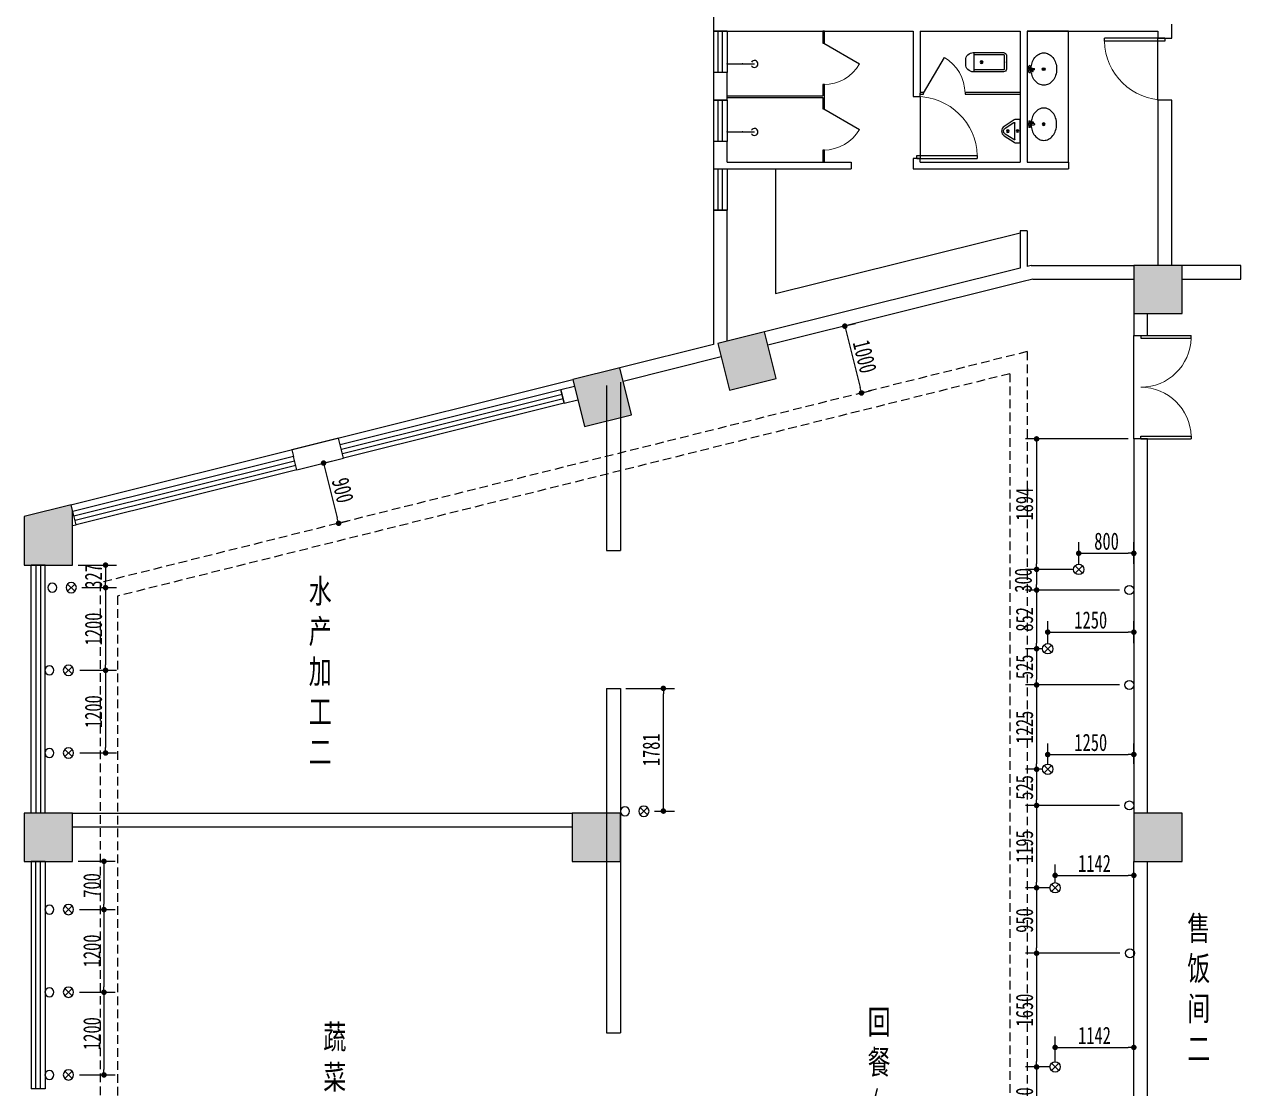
# Model space of a CAD drawing. Header units: inches. Extents: x -584 to 1446124, y -108140 to 99637.
# Drawn here: x 1323134 to 1340784, y -79326 to -63876 of the extents above; entities that cross this region are included whole.
import ezdxf

# ---------------------------------------------------------------- set-up
doc = ezdxf.new("R2010")
doc.units = ezdxf.units.IN
doc.header["$MEASUREMENT"] = 0
doc.linetypes.add('HIDDEN', pattern=[0.375, 0.25, -0.125])
for name, color, linetype in [('COLUMN', 6, 'Continuous'), ('LATRINE', 6, 'Continuous'), ('LVTRY', 6, 'Continuous'), ('PUB_HATCH', 8, 'Continuous'), ('WALL', 7, 'Continuous'), ('WINDOW', 3, 'Continuous'), ('供排水', 4, 'Continuous'), ('电位', 1, 'Continuous')]:
    doc.layers.add(name, color=color, linetype=linetype)
doc.styles.get("Standard").update_dxf_attribs({"font": '', "width": 0.7, "height": 250})
doc.styles.get('Standard').set_extended_font_data('NSimSun')
doc.dimstyles.new('电路', dxfattribs={"dimscale": 80, "dimtxt": 2.5, "dimasz": 1, "dimexe": 2, "dimexo": 1, "dimtad": 1, "dimdec": 0, "dimtxsty": 'Standard', "dimblk": 'DOT', "dimcen": 1, "dimclrd": 6, "dimclre": 6, "dimclrt": 6, "dimadec": 0, "dimazin": 0, "dimtfac": 1, "dimtdec": 0, "dimtmove": 0, "dimatfit": 3, "dimfxl": 0, "dimarcsym": 0})

# ---------------------------------------------------------------- blocks, each defined once
blk = doc.blocks.new('_FZH')
at = {"layer": 'WALL'}
blk.add_lwpolyline([(-0.5, -0.5), (0.5, -0.5), (0.5, 0.5), (-0.5, 0.5)], close=True, dxfattribs=at)
blk.add_solid([(-0.5, -0.5), (0.5, -0.5), (-0.5, 0.5), (0.5, 0.5)], dxfattribs=at)
blk = doc.blocks.new('$DorLib2D$00000002')
for p, q in [((-0.5, 0), (-0.5, 0.4875)), ((-0.475, 0.4875), (-0.5, 0.4875)), ((-0.475, 0), (-0.475, 0.4875)), ((0.475, 0), (0.475, 0.4875)), ((0.475, 0.4875), (0.5, 0.4875)), ((0.5, 0), (0.5, 0.4875)), ((-0.5, 0), (-0.475, 0)), ((0.5, 0), (0.475, 0))]:
    blk.add_line(p, q)
at = {"lineweight": 13}
for centre, start, end in [((-0.4875, 0), 0, 88.53072), ((0.4875, 0), 91.46928, 180)]:
    blk.add_arc(centre, 0.4875, start, end, dxfattribs=at)
blk = doc.blocks.new('$lvtry$00000221')
at = {"color": 0}
for p, q in [((-124, -91, 0), (-43, -216, 0)), ((-116, -76, 0), (116, -76, 0)), ((43, -216, 0), (124, -91, 0))]:
    blk.add_line(p, q, dxfattribs=at)
at = {"color": 0, "elevation": 0}
blk.add_lwpolyline([(69, -231, -0.57735), (-69, -231), (-162, -88, -0.145378), (-170, -61), (-170, 0), (170, 0), (170, -61, -0.145378), (162, -88)], format="xyb", close=True, dxfattribs=at)
at = {"color": 0}
for centre, radius in [((0, -177, 0), 20), ((0, -38, 0), 17.7)]:
    blk.add_circle(centre, radius, dxfattribs=at)
for centre, radius, start, end in [((-116, -86, 0), 10, 90, 213.0863), ((116, -86, 0), 10, 326.9137, 90), ((0, -191, 0), 50, 210, 330)]:
    blk.add_arc(centre, radius, start, end, dxfattribs=at)
for p in [(0, -38, 0), (0, -177, 0)]:
    blk.add_point(p, dxfattribs=at)
blk = doc.blocks.new('$DorLib2D$00000001')
for p, q in [((0.45, 0.975), (0.5, 0.975)), ((0.45, 0), (0.45, 0.975)), ((0.5, 0), (0.5, 0.975)), ((0.5, 0), (0.45, 0))]:
    blk.add_line(p, q)
at = {"lineweight": 13}
blk.add_arc((0.475, 0), 0.975, 91.4693, 180, dxfattribs=at)
blk = doc.blocks.new('$lvtry$00000168')
at = {"color": 0}
blk.add_line((0, 0), (0, -395), dxfattribs=at)
blk.add_arc((0, -395), 50, 121.0332, 58.9668, dxfattribs=at)
for p in [(0, 0), (0, -223)]:
    blk.add_point(p, dxfattribs=at)
blk = doc.blocks.new('$lvtry$00000200')
at = {"color": 0}
for p, q in [((-110, -40, 0), (-110, -470, 0)), ((100, -30, 0), (-100, -30, 0)), ((110, -470, 0), (110, -40, 0))]:
    blk.add_line(p, q, dxfattribs=at)
at = {"color": 0, "elevation": 0}
blk.add_lwpolyline([(100, 0), (-100, 0, 0.414214), (-140, -40), (-140, -480, 0.414214), (-30, -590), (30, -590, 0.414214), (140, -480), (140, -40, 0.414214)], format="xyb", close=True, dxfattribs=at)
blk.add_lwpolyline([(140, -470), (-140, -470)], dxfattribs=at)
at = {"color": 0}
blk.add_circle((0, -359, 0), 20, dxfattribs=at)
for centre, start, end in [((-100, -40, 0), 90, 180), ((100, -40, 0), 0, 90)]:
    blk.add_arc(centre, 10, start, end, dxfattribs=at)
for p in [(0, 0), (0, -359, 0)]:
    blk.add_point(p, dxfattribs=at)
blk = doc.blocks.new('$TCHSYS$APDOOR2D')
blk.add_line((0.5, 0), (0, 0.866))
at = {"lineweight": 13}
blk.add_arc((0.5, 0), 1, 120, 180, dxfattribs=at)
blk = doc.blocks.new('$lvtry$00000194')
at = {"color": 0}
for p, q in [((-17, -27), (-17, -17)), ((17, -27), (17, -17))]:
    blk.add_line(p, q, dxfattribs=at)
blk.add_lwpolyline([(14, -39, -0.067374), (92, -53, -0.088152), (166, -93, -0.105269), (218, -155, -0.121685), (235, -224, -0.121685), (218, -292, -0.105269), (166, -355, -0.088152), (92, -394, -0.078966), (0, -409, -0.078966), (-92, -394, -0.088152), (-166, -355, -0.105269), (-218, -292, -0.121685), (-235, -224, -0.121685), (-218, -155, -0.105269), (-166, -93, -0.088152), (-92, -53, -0.059935), (-23, -40, -0.059935)], format="xyb", dxfattribs=at)
for centre, radius in [((0, -27), 16.7), ((0, -221), 20), ((0, -221), 15)]:
    blk.add_circle(centre, radius, dxfattribs=at)
for centre, radius, start, end in [((0, -17), 16.7, 0, 180), ((-40, -17), 10.1, 106.6096, 258.1648), ((-64, 250), 259, 274.7069, 282.3732), ((-75, -197), 173, 71.36, 79.1873), ((-29, -63), 6.77, 155.344, 308.3224), ((-171, 35), 166, 324.8411, 338.1337), ((-171, 35), 170, 324.8411, 331.3523), ((-29, -63), 3.37, 155.344, 308.3224), ((100, -178), 170, 132.3141, 138.8253), ((100, -178), 166, 125.5327, 138.8253), ((-12, -42), 10.6, 201.8924, 261.774), ((-381, -99), 372, 2.3982, 6.7627), ((0, -80), 9.9, 201.7837, 338.2163), ((64, 250), 259, 257.6268, 265.2931), ((381, -99), 372, 170.1008, 177.6018), ((75, -197), 173, 100.8127, 110.4191), ((40, -17), 10.1, 281.8352, 73.3904)]:
    blk.add_arc(centre, radius, start, end, dxfattribs=at)
for p in [(0, -27), (0, -221)]:
    blk.add_point(p, dxfattribs=at)
blk = doc.blocks.new('$TCHSYS$WIN2D')
for p, q in [((-0.5, 0.5), (0.5, 0.5)), ((-0.5, 0.5), (-0.5, -0.5)), ((0.5, 0.5), (0.5, -0.5)), ((0.5, 0.1667), (-0.5, 0.1667)), ((0.5, -0.1667), (-0.5, -0.1667)), ((-0.5, -0.5), (0.5, -0.5))]:
    blk.add_line(p, q)
blk = doc.blocks.new('A$C4B041D0B')
at = {"layer": '供排水', "color": 14}
for p, q in [((393, 128), (287, 22)), ((287, 128), (393, 22))]:
    blk.add_line(p, q, dxfattribs=at)
at = {"layer": '供排水'}
for centre, radius in [((65, 75), 65.2), ((340, 75), 75)]:
    blk.add_circle(centre, radius, dxfattribs=at)
blk = doc.blocks.new('A$C561D5FAB')
at = {"layer": '供排水', "color": 14}
for p, q in [((128, 22), (22, 128)), ((128, 128), (22, 22))]:
    blk.add_line(p, q, dxfattribs=at)
at = {"layer": '供排水'}
blk.add_circle((75, 75), 75, dxfattribs=at)
blk = doc.blocks.new('_DOT')
at = {"color": 0, "linetype": 'ByBlock'}
blk.add_line((-0.5, 0), (-1, 0), dxfattribs=at)
at = {"color": 0, "linetype": 'ByBlock', "const_width": 0.5}
blk.add_lwpolyline([(-0.25, 0, 1), (0.25, 0, 1)], format="xyb", close=True, dxfattribs=at)
blk = doc.blocks.new('*D645')
at = {"layer": 'Defpoints', "color": 0, "transparency": 16777216}
for p in [(1339234, -69894), (1337823, -71788), (1338434, -71788)]:
    blk.add_point(p, dxfattribs=at)
at = {"layer": '电位', "color": 6, "lineweight": -2, "transparency": 16777216}
for p, q in [((1339154, -69894), (1337663, -69894)), ((1337823, -69974), (1337823, -71708)), ((1338354, -71788), (1337663, -71788))]:
    blk.add_line(p, q, dxfattribs=at)
at = {"layer": '电位', "color": 6, "lineweight": -2, "transparency": 16777216, "xscale": 80, "yscale": 80, "zscale": 80}
for p, rotation in [((1337823, -69894), 90), ((1337823, -71788), 270)]:
    blk.add_blockref('_DOT', p, dxfattribs=dict(at, rotation=rotation))
at = {"layer": '电位', "color": 6, "transparency": 16777216, "insert": (1337648, -70841), "char_height": 250, "attachment_point": 5, "rotation": 90}
blk.add_mtext('1894', dxfattribs=at)
blk = doc.blocks.new('*D646')
at = {"layer": 'Defpoints', "color": 0, "transparency": 16777216}
for p in [(1338434, -71788), (1337823, -72088), (1339104, -72088)]:
    blk.add_point(p, dxfattribs=at)
at = {"layer": '电位', "color": 6, "lineweight": -2, "transparency": 16777216}
for p, q in [((1338354, -71788), (1337663, -71788)), ((1337823, -71868), (1337823, -72008)), ((1339024, -72088), (1337663, -72088))]:
    blk.add_line(p, q, dxfattribs=at)
at = {"layer": '电位', "color": 6, "lineweight": -2, "transparency": 16777216, "xscale": 80, "yscale": 80, "zscale": 80}
for p, rotation in [((1337823, -71788), 90), ((1337823, -72088), 270)]:
    blk.add_blockref('_DOT', p, dxfattribs=dict(at, rotation=rotation))
at = {"layer": '电位', "color": 6, "transparency": 16777216, "insert": (1337630, -71948), "char_height": 250, "attachment_point": 5, "rotation": 90}
blk.add_mtext('300', dxfattribs=at)
blk = doc.blocks.new('*D647')
at = {"layer": 'Defpoints', "color": 0, "transparency": 16777216}
for p in [(1339104, -72088), (1337823, -72940), (1337984, -72940)]:
    blk.add_point(p, dxfattribs=at)
at = {"layer": '电位', "color": 6, "lineweight": -2, "transparency": 16777216}
for p, q in [((1339024, -72088), (1337663, -72088)), ((1337823, -72168), (1337823, -72860)), ((1337904, -72940), (1337663, -72940))]:
    blk.add_line(p, q, dxfattribs=at)
at = {"layer": '电位', "color": 6, "lineweight": -2, "transparency": 16777216, "xscale": 80, "yscale": 80, "zscale": 80}
for p, rotation in [((1337823, -72088), 90), ((1337823, -72940), 270)]:
    blk.add_blockref('_DOT', p, dxfattribs=dict(at, rotation=rotation))
at = {"layer": '电位', "color": 6, "transparency": 16777216, "insert": (1337648, -72514), "char_height": 250, "attachment_point": 5, "rotation": 90}
blk.add_mtext('852', dxfattribs=at)
blk = doc.blocks.new('*D648')
at = {"layer": 'Defpoints', "color": 0, "transparency": 16777216}
for p in [(1337984, -72940), (1337823, -73465), (1339104, -73465)]:
    blk.add_point(p, dxfattribs=at)
at = {"layer": '电位', "color": 6, "lineweight": -2, "transparency": 16777216}
for p, q in [((1337904, -72940), (1337663, -72940)), ((1337823, -73020), (1337823, -73385)), ((1339024, -73465), (1337663, -73465))]:
    blk.add_line(p, q, dxfattribs=at)
at = {"layer": '电位', "color": 6, "lineweight": -2, "transparency": 16777216, "xscale": 80, "yscale": 80, "zscale": 80}
for p, rotation in [((1337823, -72940), 90), ((1337823, -73465), 270)]:
    blk.add_blockref('_DOT', p, dxfattribs=dict(at, rotation=rotation))
at = {"layer": '电位', "color": 6, "transparency": 16777216, "insert": (1337648, -73203), "char_height": 250, "attachment_point": 5, "rotation": 90}
blk.add_mtext('525', dxfattribs=at)
blk = doc.blocks.new('*D649')
at = {"layer": 'Defpoints', "color": 0, "transparency": 16777216}
for p in [(1339104, -73465), (1337823, -74690), (1337984, -74690)]:
    blk.add_point(p, dxfattribs=at)
at = {"layer": '电位', "color": 6, "lineweight": -2, "transparency": 16777216}
for p, q in [((1339024, -73465), (1337663, -73465)), ((1337823, -73545), (1337823, -74610)), ((1337904, -74690), (1337663, -74690))]:
    blk.add_line(p, q, dxfattribs=at)
at = {"layer": '电位', "color": 6, "lineweight": -2, "transparency": 16777216, "xscale": 80, "yscale": 80, "zscale": 80}
for p, rotation in [((1337823, -73465), 90), ((1337823, -74690), 270)]:
    blk.add_blockref('_DOT', p, dxfattribs=dict(at, rotation=rotation))
at = {"layer": '电位', "color": 6, "transparency": 16777216, "insert": (1337648, -74078), "char_height": 250, "attachment_point": 5, "rotation": 90}
blk.add_mtext('1225', dxfattribs=at)
blk = doc.blocks.new('*D650')
at = {"layer": 'Defpoints', "color": 0, "transparency": 16777216}
for p in [(1337984, -74690), (1337823, -75215), (1339104, -75215)]:
    blk.add_point(p, dxfattribs=at)
at = {"layer": '电位', "color": 6, "lineweight": -2, "transparency": 16777216}
for p, q in [((1337904, -74690), (1337663, -74690)), ((1337823, -74770), (1337823, -75135)), ((1339024, -75215), (1337663, -75215))]:
    blk.add_line(p, q, dxfattribs=at)
at = {"layer": '电位', "color": 6, "lineweight": -2, "transparency": 16777216, "xscale": 80, "yscale": 80, "zscale": 80}
for p, rotation in [((1337823, -74690), 90), ((1337823, -75215), 270)]:
    blk.add_blockref('_DOT', p, dxfattribs=dict(at, rotation=rotation))
at = {"layer": '电位', "color": 6, "transparency": 16777216, "insert": (1337648, -74953), "char_height": 250, "attachment_point": 5, "rotation": 90}
blk.add_mtext('525', dxfattribs=at)
blk = doc.blocks.new('*D651')
at = {"layer": 'Defpoints', "color": 0, "transparency": 16777216}
for p in [(1339104, -75215), (1337823, -76410), (1338092, -76410)]:
    blk.add_point(p, dxfattribs=at)
at = {"layer": '电位', "color": 6, "lineweight": -2, "transparency": 16777216}
for p, q in [((1339024, -75215), (1337663, -75215)), ((1337823, -75295), (1337823, -76330)), ((1338012, -76410), (1337663, -76410))]:
    blk.add_line(p, q, dxfattribs=at)
at = {"layer": '电位', "color": 6, "lineweight": -2, "transparency": 16777216, "xscale": 80, "yscale": 80, "zscale": 80}
for p, rotation in [((1337823, -75215), 90), ((1337823, -76410), 270)]:
    blk.add_blockref('_DOT', p, dxfattribs=dict(at, rotation=rotation))
at = {"layer": '电位', "color": 6, "transparency": 16777216, "insert": (1337648, -75813), "char_height": 250, "attachment_point": 5, "rotation": 90}
blk.add_mtext('1195', dxfattribs=at)
blk = doc.blocks.new('*D652')
at = {"layer": 'Defpoints', "color": 0, "transparency": 16777216}
for p in [(1338092, -76410), (1337823, -77360), (1339112, -77360)]:
    blk.add_point(p, dxfattribs=at)
at = {"layer": '电位', "color": 6, "lineweight": -2, "transparency": 16777216}
for p, q in [((1338012, -76410), (1337663, -76410)), ((1337823, -76490), (1337823, -77280)), ((1339032, -77360), (1337663, -77360))]:
    blk.add_line(p, q, dxfattribs=at)
at = {"layer": '电位', "color": 6, "lineweight": -2, "transparency": 16777216, "xscale": 80, "yscale": 80, "zscale": 80}
for p, rotation in [((1337823, -76410), 90), ((1337823, -77360), 270)]:
    blk.add_blockref('_DOT', p, dxfattribs=dict(at, rotation=rotation))
at = {"layer": '电位', "color": 6, "transparency": 16777216, "insert": (1337648, -76885), "char_height": 250, "attachment_point": 5, "rotation": 90}
blk.add_mtext('950', dxfattribs=at)
blk = doc.blocks.new('*D653')
at = {"layer": 'Defpoints', "color": 0, "transparency": 16777216}
for p in [(1339112, -77360), (1337823, -79010), (1338092, -79010)]:
    blk.add_point(p, dxfattribs=at)
at = {"layer": '电位', "color": 6, "lineweight": -2, "transparency": 16777216}
for p, q in [((1339032, -77360), (1337663, -77360)), ((1337823, -77440), (1337823, -78930)), ((1338012, -79010), (1337663, -79010))]:
    blk.add_line(p, q, dxfattribs=at)
at = {"layer": '电位', "color": 6, "lineweight": -2, "transparency": 16777216, "xscale": 80, "yscale": 80, "zscale": 80}
for p, rotation in [((1337823, -77360), 90), ((1337823, -79010), 270)]:
    blk.add_blockref('_DOT', p, dxfattribs=dict(at, rotation=rotation))
at = {"layer": '电位', "color": 6, "transparency": 16777216, "insert": (1337648, -78185), "char_height": 250, "attachment_point": 5, "rotation": 90}
blk.add_mtext('1650', dxfattribs=at)
blk = doc.blocks.new('*D654')
at = {"layer": 'Defpoints', "color": 0, "transparency": 16777216}
for p in [(1338092, -79010), (1337823, -79960), (1339112, -79960)]:
    blk.add_point(p, dxfattribs=at)
at = {"layer": '电位', "color": 6, "lineweight": -2, "transparency": 16777216}
for p, q in [((1338012, -79010), (1337663, -79010)), ((1337823, -79090), (1337823, -79880)), ((1339032, -79960), (1337663, -79960))]:
    blk.add_line(p, q, dxfattribs=at)
at = {"layer": '电位', "color": 6, "lineweight": -2, "transparency": 16777216, "xscale": 80, "yscale": 80, "zscale": 80}
for p, rotation in [((1337823, -79010), 90), ((1337823, -79960), 270)]:
    blk.add_blockref('_DOT', p, dxfattribs=dict(at, rotation=rotation))
at = {"layer": '电位', "color": 6, "transparency": 16777216, "insert": (1337648, -79485), "char_height": 250, "attachment_point": 5, "rotation": 90}
blk.add_mtext('950', dxfattribs=at)
blk = doc.blocks.new('*D655')
at = {"layer": 'Defpoints', "color": 0, "transparency": 16777216}
for p in [(1339234, -78727), (1338092, -79010), (1339234, -79010)]:
    blk.add_point(p, dxfattribs=at)
at = {"layer": '电位', "color": 6, "lineweight": -2, "transparency": 16777216}
for p, q in [((1338092, -78930), (1338092, -78567)), ((1339234, -78930), (1339234, -78567)), ((1338172, -78727), (1339154, -78727))]:
    blk.add_line(p, q, dxfattribs=at)
at = {"layer": '电位', "color": 6, "lineweight": -2, "transparency": 16777216, "xscale": 80, "yscale": 80, "zscale": 80, "rotation": 180}
blk.add_blockref('_DOT', (1338092, -78727), dxfattribs=at)
at = {"layer": '电位', "color": 6, "lineweight": -2, "transparency": 16777216, "xscale": 80, "yscale": 80, "zscale": 80}
blk.add_blockref('_DOT', (1339234, -78727), dxfattribs=at)
at = {"layer": '电位', "color": 6, "transparency": 16777216, "insert": (1338663, -78552), "char_height": 250, "attachment_point": 5}
blk.add_mtext('1142', dxfattribs=at)
blk = doc.blocks.new('*D656')
at = {"layer": 'Defpoints', "color": 0, "transparency": 16777216}
for p in [(1339234, -76230), (1338092, -76410), (1339234, -76410)]:
    blk.add_point(p, dxfattribs=at)
at = {"layer": '电位', "color": 6, "lineweight": -2, "transparency": 16777216}
for p, q in [((1338092, -76330), (1338092, -76070)), ((1339234, -76330), (1339234, -76070)), ((1338172, -76230), (1339154, -76230))]:
    blk.add_line(p, q, dxfattribs=at)
at = {"layer": '电位', "color": 6, "lineweight": -2, "transparency": 16777216, "xscale": 80, "yscale": 80, "zscale": 80, "rotation": 180}
blk.add_blockref('_DOT', (1338092, -76230), dxfattribs=at)
at = {"layer": '电位', "color": 6, "lineweight": -2, "transparency": 16777216, "xscale": 80, "yscale": 80, "zscale": 80}
blk.add_blockref('_DOT', (1339234, -76230), dxfattribs=at)
at = {"layer": '电位', "color": 6, "transparency": 16777216, "insert": (1338663, -76055), "char_height": 250, "attachment_point": 5}
blk.add_mtext('1142', dxfattribs=at)
blk = doc.blocks.new('*D657')
at = {"layer": 'Defpoints', "color": 0, "transparency": 16777216}
for p in [(1339234, -74476), (1337984, -74690), (1339234, -74690)]:
    blk.add_point(p, dxfattribs=at)
at = {"layer": '电位', "color": 6, "lineweight": -2, "transparency": 16777216}
for p, q in [((1337984, -74610), (1337984, -74316)), ((1338064, -74476), (1339154, -74476)), ((1339234, -74610), (1339234, -74316))]:
    blk.add_line(p, q, dxfattribs=at)
at = {"layer": '电位', "color": 6, "lineweight": -2, "transparency": 16777216, "xscale": 80, "yscale": 80, "zscale": 80, "rotation": 180}
blk.add_blockref('_DOT', (1337984, -74476), dxfattribs=at)
at = {"layer": '电位', "color": 6, "lineweight": -2, "transparency": 16777216, "xscale": 80, "yscale": 80, "zscale": 80}
blk.add_blockref('_DOT', (1339234, -74476), dxfattribs=at)
at = {"layer": '电位', "color": 6, "transparency": 16777216, "insert": (1338609, -74301), "char_height": 250, "attachment_point": 5}
blk.add_mtext('1250', dxfattribs=at)
blk = doc.blocks.new('*D658')
at = {"layer": 'Defpoints', "color": 0, "transparency": 16777216}
for p in [(1339234, -72699), (1337984, -72940), (1339234, -72940)]:
    blk.add_point(p, dxfattribs=at)
at = {"layer": '电位', "color": 6, "lineweight": -2, "transparency": 16777216}
for p, q in [((1337984, -72860), (1337984, -72539)), ((1339234, -72860), (1339234, -72539)), ((1338064, -72699), (1339154, -72699))]:
    blk.add_line(p, q, dxfattribs=at)
at = {"layer": '电位', "color": 6, "lineweight": -2, "transparency": 16777216, "xscale": 80, "yscale": 80, "zscale": 80, "rotation": 180}
blk.add_blockref('_DOT', (1337984, -72699), dxfattribs=at)
at = {"layer": '电位', "color": 6, "lineweight": -2, "transparency": 16777216, "xscale": 80, "yscale": 80, "zscale": 80}
blk.add_blockref('_DOT', (1339234, -72699), dxfattribs=at)
at = {"layer": '电位', "color": 6, "transparency": 16777216, "insert": (1338609, -72524), "char_height": 250, "attachment_point": 5}
blk.add_mtext('1250', dxfattribs=at)
blk = doc.blocks.new('*D659')
at = {"layer": 'Defpoints', "color": 0, "transparency": 16777216}
for p in [(1339234, -71555), (1338434, -71788), (1339234, -71788)]:
    blk.add_point(p, dxfattribs=at)
at = {"layer": '电位', "color": 6, "lineweight": -2, "transparency": 16777216}
for p, q in [((1338434, -71708), (1338434, -71395)), ((1339234, -71708), (1339234, -71395)), ((1338514, -71555), (1339154, -71555))]:
    blk.add_line(p, q, dxfattribs=at)
at = {"layer": '电位', "color": 6, "lineweight": -2, "transparency": 16777216, "xscale": 80, "yscale": 80, "zscale": 80, "rotation": 180}
blk.add_blockref('_DOT', (1338434, -71555), dxfattribs=at)
at = {"layer": '电位', "color": 6, "lineweight": -2, "transparency": 16777216, "xscale": 80, "yscale": 80, "zscale": 80}
blk.add_blockref('_DOT', (1339234, -71555), dxfattribs=at)
at = {"layer": '电位', "color": 6, "transparency": 16777216, "insert": (1338838, -71380), "char_height": 250, "attachment_point": 5}
blk.add_mtext('800', dxfattribs=at)
blk = doc.blocks.new('*D661')
at = {"layer": 'Defpoints', "color": 0, "transparency": 16777216}
for p in [(1323834, -71726), (1323889, -72053), (1324313, -72053)]:
    blk.add_point(p, dxfattribs=at)
at = {"layer": '电位', "color": 6, "lineweight": -2, "transparency": 16777216}
for p, q in [((1323914, -71726), (1324473, -71726)), ((1324313, -71806), (1324313, -71973)), ((1323969, -72053), (1324473, -72053))]:
    blk.add_line(p, q, dxfattribs=at)
at = {"layer": '电位', "color": 6, "lineweight": -2, "transparency": 16777216, "xscale": 80, "yscale": 80, "zscale": 80}
for p, rotation in [((1324313, -71726), 90), ((1324313, -72053), 270)]:
    blk.add_blockref('_DOT', p, dxfattribs=dict(at, rotation=rotation))
at = {"layer": '电位', "color": 6, "transparency": 16777216, "insert": (1324138, -71890), "char_height": 250, "attachment_point": 5, "rotation": 90}
blk.add_mtext('327', dxfattribs=at)
blk = doc.blocks.new('*D662')
at = {"layer": 'Defpoints', "color": 0, "transparency": 16777216}
for p in [(1323889, -72053), (1323859, -73253), (1324313, -73253)]:
    blk.add_point(p, dxfattribs=at)
at = {"layer": '电位', "color": 6, "lineweight": -2, "transparency": 16777216}
for p, q in [((1323969, -72053), (1324473, -72053)), ((1324313, -72133), (1324313, -73173)), ((1323939, -73253), (1324473, -73253))]:
    blk.add_line(p, q, dxfattribs=at)
at = {"layer": '电位', "color": 6, "lineweight": -2, "transparency": 16777216, "xscale": 80, "yscale": 80, "zscale": 80}
for p, rotation in [((1324313, -72053), 90), ((1324313, -73253), 270)]:
    blk.add_blockref('_DOT', p, dxfattribs=dict(at, rotation=rotation))
at = {"layer": '电位', "color": 6, "transparency": 16777216, "insert": (1324138, -72653), "char_height": 250, "attachment_point": 5, "rotation": 90}
blk.add_mtext('1200', dxfattribs=at)
blk = doc.blocks.new('*D663')
at = {"layer": 'Defpoints', "color": 0, "transparency": 16777216}
for p in [(1323859, -73253), (1323859, -74453), (1324313, -74453)]:
    blk.add_point(p, dxfattribs=at)
at = {"layer": '电位', "color": 6, "lineweight": -2, "transparency": 16777216}
for p, q in [((1323939, -73253), (1324473, -73253)), ((1324313, -73333), (1324313, -74373)), ((1323939, -74453), (1324473, -74453))]:
    blk.add_line(p, q, dxfattribs=at)
at = {"layer": '电位', "color": 6, "lineweight": -2, "transparency": 16777216, "xscale": 80, "yscale": 80, "zscale": 80}
for p, rotation in [((1324313, -73253), 90), ((1324313, -74453), 270)]:
    blk.add_blockref('_DOT', p, dxfattribs=dict(at, rotation=rotation))
at = {"layer": '电位', "color": 6, "transparency": 16777216, "insert": (1324138, -73853), "char_height": 250, "attachment_point": 5, "rotation": 90}
blk.add_mtext('1200', dxfattribs=at)
blk = doc.blocks.new('*D664')
at = {"layer": 'Defpoints', "color": 0, "transparency": 16777216}
for p in [(1323834, -76026), (1323854, -76726), (1324290, -76726)]:
    blk.add_point(p, dxfattribs=at)
at = {"layer": '电位', "color": 6, "lineweight": -2, "transparency": 16777216}
for p, q in [((1323914, -76026), (1324450, -76026)), ((1324290, -76106), (1324290, -76646)), ((1323934, -76726), (1324450, -76726))]:
    blk.add_line(p, q, dxfattribs=at)
at = {"layer": '电位', "color": 6, "lineweight": -2, "transparency": 16777216, "xscale": 80, "yscale": 80, "zscale": 80}
for p, rotation in [((1324290, -76026), 90), ((1324290, -76726), 270)]:
    blk.add_blockref('_DOT', p, dxfattribs=dict(at, rotation=rotation))
at = {"layer": '电位', "color": 6, "transparency": 16777216, "insert": (1324115, -76376), "char_height": 250, "attachment_point": 5, "rotation": 90}
blk.add_mtext('700', dxfattribs=at)
blk = doc.blocks.new('*D665')
at = {"layer": 'Defpoints', "color": 0, "transparency": 16777216}
for p in [(1323854, -76726), (1323854, -77926), (1324290, -77926)]:
    blk.add_point(p, dxfattribs=at)
at = {"layer": '电位', "color": 6, "lineweight": -2, "transparency": 16777216}
for p, q in [((1323934, -76726), (1324450, -76726)), ((1324290, -76806), (1324290, -77846)), ((1323934, -77926), (1324450, -77926))]:
    blk.add_line(p, q, dxfattribs=at)
at = {"layer": '电位', "color": 6, "lineweight": -2, "transparency": 16777216, "xscale": 80, "yscale": 80, "zscale": 80}
for p, rotation in [((1324290, -76726), 90), ((1324290, -77926), 270)]:
    blk.add_blockref('_DOT', p, dxfattribs=dict(at, rotation=rotation))
at = {"layer": '电位', "color": 6, "transparency": 16777216, "insert": (1324115, -77326), "char_height": 250, "attachment_point": 5, "rotation": 90}
blk.add_mtext('1200', dxfattribs=at)
blk = doc.blocks.new('*D666')
at = {"layer": 'Defpoints', "color": 0, "transparency": 16777216}
for p in [(1323854, -77926), (1323854, -79126), (1324290, -79126)]:
    blk.add_point(p, dxfattribs=at)
at = {"layer": '电位', "color": 6, "lineweight": -2, "transparency": 16777216}
for p, q in [((1323934, -77926), (1324450, -77926)), ((1324290, -78006), (1324290, -79046)), ((1323934, -79126), (1324450, -79126))]:
    blk.add_line(p, q, dxfattribs=at)
at = {"layer": '电位', "color": 6, "lineweight": -2, "transparency": 16777216, "xscale": 80, "yscale": 80, "zscale": 80}
for p, rotation in [((1324290, -77926), 90), ((1324290, -79126), 270)]:
    blk.add_blockref('_DOT', p, dxfattribs=dict(at, rotation=rotation))
at = {"layer": '电位', "color": 6, "transparency": 16777216, "insert": (1324115, -78526), "char_height": 250, "attachment_point": 5, "rotation": 90}
blk.add_mtext('1200', dxfattribs=at)
blk = doc.blocks.new('*D738')
at = {"layer": 'Defpoints', "color": 0, "transparency": 16777216}
for p in [(1335011, -68264), (1335253, -69234), (1335282, -69227)]:
    blk.add_point(p, dxfattribs=at)
at = {"layer": '电位', "color": 6, "lineweight": -2, "transparency": 16777216}
for p, q in [((1335089, -68244), (1335195, -68218)), ((1335059, -68334), (1335262, -69149)), ((1335331, -69215), (1335437, -69188))]:
    blk.add_line(p, q, dxfattribs=at)
at = {"layer": '电位', "color": 6, "lineweight": -2, "transparency": 16777216, "xscale": 80, "yscale": 80, "zscale": 80}
for p, rotation in [((1335040, -68257), 103.9999999996172), ((1335282, -69227), 283.9999999996172)]:
    blk.add_blockref('_DOT', p, dxfattribs=dict(at, rotation=rotation))
at = {"layer": '电位', "color": 6, "transparency": 16777216, "insert": (1335330, -68699), "char_height": 250, "attachment_point": 5, "rotation": 284}
blk.add_mtext('1000', dxfattribs=at)
blk = doc.blocks.new('*D739')
at = {"layer": 'Defpoints', "color": 0, "transparency": 16777216}
for p in [(1327428, -70258), (1327694, -71119), (1327645, -71131)]:
    blk.add_point(p, dxfattribs=at)
at = {"layer": '电位', "color": 6, "lineweight": -2, "transparency": 16777216}
for p, q in [((1327505, -70238), (1327631, -70207)), ((1327495, -70323), (1327674, -71041)), ((1327723, -71111), (1327849, -71080))]:
    blk.add_line(p, q, dxfattribs=at)
at = {"layer": '电位', "color": 6, "lineweight": -2, "transparency": 16777216, "xscale": 80, "yscale": 80, "zscale": 80}
for p, rotation in [((1327476, -70245), 103.9999999996031), ((1327694, -71119), 283.9999999996031)]:
    blk.add_blockref('_DOT', p, dxfattribs=dict(at, rotation=rotation))
at = {"layer": '电位', "color": 6, "transparency": 16777216, "insert": (1327755, -70640), "char_height": 250, "attachment_point": 5, "rotation": 284}
blk.add_mtext('900', dxfattribs=at)
blk = doc.blocks.new('*D742')
at = {"layer": 'Defpoints', "color": 0, "transparency": 16777216}
for p in [(1331784, -73516), (1332407, -73516), (1332199, -75297)]:
    blk.add_point(p, dxfattribs=at)
at = {"layer": '电位', "color": 6, "lineweight": -2, "transparency": 16777216}
for p, q in [((1331864, -73516), (1332567, -73516)), ((1332407, -75217), (1332407, -73596)), ((1332279, -75297), (1332567, -75297))]:
    blk.add_line(p, q, dxfattribs=at)
at = {"layer": '电位', "color": 6, "lineweight": -2, "transparency": 16777216, "xscale": 80, "yscale": 80, "zscale": 80}
for p, rotation in [((1332407, -73516), 90), ((1332407, -75297), 270)]:
    blk.add_blockref('_DOT', p, dxfattribs=dict(at, rotation=rotation))
at = {"layer": '电位', "color": 6, "transparency": 16777216, "insert": (1332232, -74407), "char_height": 250, "attachment_point": 5, "rotation": 90}
blk.add_mtext('1781', dxfattribs=at)

msp = doc.modelspace()

# ---------------------------------------------------------------- hatches: boundary and pattern name
at = {"layer": 'PUB_HATCH'}
msp.add_hatch(color=256, dxfattribs=at).paths.add_polyline_path([(1323134.2, -71726.2), (1323834.2, -71726.2), (1323833.8, -70934), (1323814.3, -70849.2), (1323134.2, -71018.8)])

# ---------------------------------------------------------------- linework, layer by layer
msp.add_line((1323811.4, -70849.9), (1331094.5, -69034.1))
at = {"layer": 'COLUMN'}
for p, q in [((1327694.6, -69881.8), (1327015.4, -70051.1)), ((1327718.8, -69978.8), (1327694.6, -69881.8)), ((1327015.4, -70051.1), (1327039.6, -70148.1)), ((1327087.9, -70342.2), (1327767.1, -70172.8)), ((1323814.3, -70849.2), (1323134.2, -71018.8)), ((1323833.8, -70934), (1323814.3, -70849.2)), ((1323834.2, -71726.2), (1323833.8, -70934)), ((1323134.2, -71018.8), (1323134.2, -71726.2)), ((1323134.2, -71726.2), (1323834.2, -71726.2))]:
    msp.add_line(p, q, dxfattribs=at)
at = {"layer": 'LATRINE'}
for p, q in [((1334721.7, -63976.2), (1334721.7, -64151.2)), ((1334746.7, -63976.2), (1334721.7, -63976.2)), ((1334746.7, -64151.2), (1334746.7, -63976.2)), ((1334721.7, -64151.2), (1334746.7, -64151.2)), ((1334746.7, -64751.2), (1334721.7, -64751.2)), ((1334721.7, -64751.2), (1334721.7, -64913.7)), ((1334746.7, -64926.2), (1334746.7, -64751.2)), ((1333334.2, -64913.7), (1334721.7, -64913.7)), ((1333334.2, -64938.7), (1334721.7, -64938.7)), ((1334721.7, -64938.7), (1334721.7, -65101.2)), ((1334746.7, -65101.2), (1334746.7, -64926.2)), ((1336184.2, -64863.7), (1336134.2, -64863.7)), ((1336134.2, -64888.7), (1336184.2, -64888.7)), ((1336184.2, -64888.7), (1336184.2, -64863.7)), ((1337584.2, -64863.7), (1336784.2, -64863.7)), ((1336784.2, -64863.7), (1336784.2, -64888.7)), ((1336784.2, -64888.7), (1337584.2, -64888.7)), ((1334721.7, -65101.2), (1334746.7, -65101.2)), ((1334746.7, -65701.2), (1334721.7, -65701.2)), ((1334721.7, -65701.2), (1334721.7, -65876.2)), ((1334746.7, -65876.2), (1334746.7, -65701.2))]:
    msp.add_line(p, q, dxfattribs=at)
at = {"layer": 'LVTRY'}
for p, q in [((1334034.2, -65976.2), (1334034.2, -67785.8)), ((1334034.2, -67785.8), (1337584.2, -66900.7))]:
    msp.add_line(p, q, dxfattribs=at)
msp.add_lwpolyline([(1337684.2, -63976.2), (1337684.2, -65876.2), (1338284.2, -65876.2), (1338284.2, -63976.2)], close=True, dxfattribs=at)
at = {"layer": 'WALL'}
for p, q in [((1333134.2, -63576.2), (1333134.2, -63876.2)), ((1333134.2, -63876.2), (1333134.2, -63976.2)), ((1339784.2, -64076.2), (1339784.2, -63876.2)), ((1333134.2, -63976.2), (1333334.2, -63976.2)), ((1333334.2, -63976.2), (1334634.2, -63976.2)), ((1334634.2, -63976.2), (1336034.2, -63976.2)), ((1336034.2, -63976.2), (1336034.2, -64876.2)), ((1336134.2, -63976.2), (1336134.2, -64876.2)), ((1336134.2, -63976.2), (1337084.2, -63976.2)), ((1337084.2, -63976.2), (1337584.2, -63976.2)), ((1337584.2, -63976.2), (1337584.2, -64876.2)), ((1337684.2, -63976.2), (1339584.2, -63976.2)), ((1337684.2, -63976.2), (1337684.2, -64876.2)), ((1339584.2, -63976.2), (1339584.2, -64076.2)), ((1339584.2, -64076.2), (1339784.2, -64076.2)), ((1333334.2, -64576.2), (1333134.2, -64576.2)), ((1333134.2, -64576.2), (1333134.2, -64926.2)), ((1333334.2, -64926.2), (1333334.2, -64576.2)), ((1333134.2, -64926.2), (1333134.2, -64976.2)), ((1333334.2, -64976.2), (1333334.2, -64926.2)), ((1336034.2, -64876.2), (1336034.2, -64926.2)), ((1336034.2, -64926.2), (1336134.2, -64926.2)), ((1336134.2, -64926.2), (1336134.2, -64876.2)), ((1337584.2, -64876.2), (1337584.2, -65876.2)), ((1337684.2, -64876.2), (1337684.2, -65876.2)), ((1333134.2, -64976.2), (1333334.2, -64976.2)), ((1339784.2, -64976.2), (1339584.2, -64976.2)), ((1339584.2, -64976.2), (1339584.2, -67376.2)), ((1339784.2, -67376.2), (1339784.2, -64976.2)), ((1333334.2, -65576.2), (1333134.2, -65576.2)), ((1333134.2, -65576.2), (1333134.2, -65876.2)), ((1333334.2, -65876.2), (1333334.2, -65576.2)), ((1336134.2, -65826.2), (1336034.2, -65826.2)), ((1336034.2, -65826.2), (1336034.2, -65976.2)), ((1336134.2, -65876.2), (1336134.2, -65826.2)), ((1333134.2, -65876.2), (1333134.2, -65976.2)), ((1333134.2, -65976.2), (1333334.2, -65976.2)), ((1333334.2, -65876.2), (1334734.2, -65876.2)), ((1333334.2, -65976.2), (1334734.2, -65976.2)), ((1334734.2, -65876.2), (1335134.2, -65876.2)), ((1334734.2, -65976.2), (1335134.2, -65976.2)), ((1335134.2, -65876.2), (1335134.2, -65976.2)), ((1336034.2, -65976.2), (1337584.2, -65976.2)), ((1336134.2, -65876.2), (1337584.2, -65876.2)), ((1337584.2, -65976.2), (1338284.2, -65976.2)), ((1337684.2, -65876.2), (1338284.2, -65876.2)), ((1338284.2, -65876.2), (1338284.2, -65976.2)), ((1333334.2, -66576.2), (1333134.2, -66576.2)), ((1333134.2, -66576.2), (1333134.2, -68525.5)), ((1333334.2, -68475.6), (1333334.2, -66576.2)), ((1337584.2, -66876.2), (1337584.2, -67416)), ((1337684.2, -66876.2), (1337584.2, -66876.2)), ((1337684.2, -66876.2), (1337684.2, -67391.1)), ((1337584.2, -67416), (1333876.8, -68340.4)), ((1337743.9, -67376.2), (1337684.2, -67391.1)), ((1337743.9, -67376.2), (1339234.2, -67376.2)), ((1340784.2, -67376.2), (1339934.2, -67376.2)), ((1340784.2, -67576.2), (1340784.2, -67376.2)), ((1337768.5, -67576.2), (1337608.4, -67616.1)), ((1337768.5, -67576.2), (1339234.2, -67576.2)), ((1339934.2, -67576.2), (1340784.2, -67576.2)), ((1337608.4, -67616.1), (1333925.1, -68534.4)), ((1339234.2, -68076.2), (1339234.2, -68394.2)), ((1339434.2, -68394.2), (1339434.2, -68076.2)), ((1339234.2, -68394.2), (1339434.2, -68394.2)), ((1333134.2, -68525.5), (1331773.7, -68864.7)), ((1333245.9, -68703.8), (1331822.1, -69058.8)), ((1331118.7, -69131.1), (1330920.7, -69180.4)), ((1330920.7, -69180.4), (1330969.1, -69374.5)), ((1331584.2, -69118.1), (1331584.2, -71515.9)), ((1331784.2, -69068.2), (1331784.2, -71515.9)), ((1330969.1, -69374.5), (1331167.1, -69325.1)), ((1339434.2, -69894.2), (1339234.2, -69894.2)), ((1339234.2, -69894.2), (1339234.2, -75326.2)), ((1339434.2, -75326.2), (1339434.2, -69894.2)), ((1323837.6, -70946.5), (1323833.8, -70947.4)), ((1323886, -71140.5), (1323837.6, -70946.5)), ((1323833.9, -71153.5), (1323886, -71140.5)), ((1331584.2, -71515.9), (1331784.2, -71515.9)), ((1331584.2, -73515.9), (1331584.2, -78513.4)), ((1331584.2, -73515.9), (1331784.2, -73515.9)), ((1331784.2, -73515.9), (1331784.2, -78513.4)), ((1323834.2, -75326.2), (1331084.2, -75326.2)), ((1323834.2, -75526.2), (1331084.2, -75526.2)), ((1339234.2, -83326.2), (1339234.2, -76026.2)), ((1339434.2, -83326.2), (1339434.2, -76026.2)), ((1331584.2, -78513.4), (1331784.2, -78513.4))]:
    msp.add_line(p, q, dxfattribs=at)
at = {"layer": 'WINDOW'}
for p, q in [((1339584.2, -64976.2), (1339584.2, -64076.2)), ((1336134.2, -64926.2), (1336134.2, -65826.2)), ((1339234.2, -69894.2), (1339234.2, -68394.2))]:
    msp.add_line(p, q, dxfattribs=at)
at = {"layer": '供排水', "linetype": 'HIDDEN', "ltscale": 500}
for p, q in [((1337684.2, -68627.8), (1324234.2, -71981.3)), ((1337684.2, -68627.8), (1337684.2, -89515)), ((1337434.2, -68947.8), (1324484.2, -72176.6)), ((1337434.2, -68947.8), (1337434.2, -89515)), ((1324234.2, -71981.3), (1324234.2, -98876.2)), ((1324484.2, -72176.6), (1324484.2, -94326.2))]:
    msp.add_line(p, q, dxfattribs=at)
at = {"layer": '供排水'}
for centre in [(1339169, -72088.2), (1339169, -73465.2), (1339169, -75215.2), (1339176.9, -77359.9)]:
    msp.add_circle(centre, 65.2, dxfattribs=at)

# ---------------------------------------------------------------- block references
at = {"layer": 'COLUMN', "xscale": 700, "yscale": 700, "zscale": 700}
for p in [(1339584.2, -67726.2), (1323484.2, -75676.2), (1331434.2, -75676.2), (1339584.2, -75676.2)]:
    msp.add_blockref('_FZH', p, dxfattribs=at)
at = {"layer": 'COLUMN', "yscale": 699.9999999998836, "zscale": 699.9999999998895}
for p, xscale, rotation in [((1333621.8, -68764.6), 699.9999999996636, 14.00000000002986), ((1331518.8, -69289), 699.9999999998895, 14.00000000002525)]:
    msp.add_blockref('_FZH', p, dxfattribs=dict(at, xscale=xscale, rotation=rotation))
at = {"layer": 'LATRINE', "xscale": 600, "yscale": -600, "zscale": 25, "rotation": 90}
for p in [(1334734.2, -64451.2), (1334734.2, -65401.2)]:
    msp.add_blockref('$TCHSYS$APDOOR2D', p, dxfattribs=at)
at = {"layer": 'LATRINE', "xscale": -600, "yscale": 600, "zscale": 25}
msp.add_blockref('$TCHSYS$APDOOR2D', (1336484.2, -64876.2), dxfattribs=at)
at = {"layer": 'LVTRY', "rotation": 90}
for name, p in [('$lvtry$00000168', (1333334.2, -64451.2)), ('$lvtry$00000194', (1337704.2, -64526.2)), ('$lvtry$00000168', (1333334.2, -65438.9))]:
    msp.add_blockref(name, p, dxfattribs=at)
at = {"layer": 'LVTRY', "yscale": -1}
for name, p, rotation in [('$lvtry$00000200', (1337384.2, -64426.2), 90), ('$lvtry$00000194', (1337704.2, -65326.2), 270), ('$lvtry$00000221', (1337584.2, -65426.2), 90)]:
    msp.add_blockref(name, p, dxfattribs=dict(at, rotation=rotation))
at = {"layer": 'WINDOW'}
for name, p, xscale, yscale, zscale, rotation in [('$TCHSYS$WIN2D', (1333234.2, -64276.2), -600, -200, -600, 90), ('$DorLib2D$00000001', (1339684.2, -64526.2), 900, 900, 900, 90), ('$DorLib2D$00000001', (1336084.2, -65376.2), 900, 900, 900, 270), ('$TCHSYS$WIN2D', (1333234.2, -65276.2), -600, -200, -600, 90), ('$TCHSYS$WIN2D', (1333234.2, -66276.2), -600, 200, -600, 90), ('$DorLib2D$00000002', (1339334.2, -69144.2), -1500, -1500, -1500, 89.99999999966202), ('$TCHSYS$WIN2D', (1329343.9, -69676.6), 3299.999999999946, 200, 3300, 193.9999999999981), ('$TCHSYS$WIN2D', (1325462.8, -70644.3), 3299.999999999989, 200, 3300, 194.0000000000011), ('$TCHSYS$WIN2D', (1323334.2, -73526.2), 3600, -200, 3600, 90), ('$TCHSYS$WIN2D', (1323334.2, -77676.2), -3300, -200, -3300, 90)]:
    msp.add_blockref(name, p, dxfattribs=dict(at, xscale=xscale, yscale=yscale, zscale=zscale, rotation=rotation))
at = {"layer": '供排水', "xscale": -1, "rotation": 180}
for p in [(1323474.2, -71978.4), (1323434.2, -73178.4), (1323434.2, -74378.4), (1331784.2, -75224.6), (1323434.2, -76651.2), (1323434.2, -77851.2), (1323434.2, -79051.2)]:
    msp.add_blockref('A$C4B041D0B', p, dxfattribs=at)
at = {"layer": '电位'}
for p in [(1338358.8, -71863.2), (1337909.2, -73015.2), (1337909.2, -74765.2), (1338017.1, -76485.1), (1338017.1, -79085.1)]:
    msp.add_blockref('A$C561D5FAB', p, dxfattribs=at)

# ---------------------------------------------------------------- texts
at = {"layer": 'WALL', "char_height": 350, "attachment_point": 1}
for s, insert, width in [('{\\C0;水产加工二}', (1327260.8, -71928.4), 350), ('{\\C0;售饭间二}', (1340008.9, -76820.8), 404.548), ('{\\C0;回餐/职工/小炒副食操作间}', (1335370, -78182.6), 404.548), ('{\\C0;蔬菜加工二 }', (1327470.6, -78399.8), 350)]:
    msp.add_mtext(s, dxfattribs=dict(at, insert=insert, width=width))

# ---------------------------------------------------------------- dimensions: what is measured, and where the dimension line sits
at = {"layer": '电位', "color": 1}
for p1, p2, distance, picture, middle in [((1335011.2, -68263.6), (1335253.1, -69233.9), 29.4, '*D738', (1335330.5, -68699.3)), ((1327427.5, -70257.5), (1327645.3, -71130.8), 49.8, '*D739', (1327754.5, -70639.8))]:
    dim = msp.add_aligned_dim(p1=p1, p2=p2, distance=distance, dimstyle='电路', dxfattribs=at)
    dim.commit()
    dim.dimension.update_dxf_attribs({"geometry": picture, "text_midpoint": middle})
for base, p1, p2, override, picture, middle in [((1337822.6, -71788.2), (1339234.2, -69894.2), (1338433.8, -71788.2), {"dimfxl": 6, "dimfxlon": 1}, '*D645', (1337647.6, -70841.2)), ((1324312.7, -73253.4), (1323889.2, -72053.4), (1323859.2, -73253.4), {"dimtmove": 1, "dimfxl": 6, "dimfxlon": 1}, '*D662', (1324137.7, -72653.4)), ((1337822.6, -72940.2), (1339103.8, -72088.2), (1337984.2, -72940.2), {"dimtmove": 1, "dimfxl": 6, "dimfxlon": 1}, '*D647', (1337647.6, -72514.2)), ((1337822.6, -73465.2), (1337984.2, -72940.2), (1339103.8, -73465.2), {"dimtmove": 1, "dimfxl": 6, "dimfxlon": 1}, '*D648', (1337647.6, -73202.7)), ((1324312.7, -74453.4), (1323859.2, -73253.4), (1323859.2, -74453.4), {"dimtmove": 1, "dimfxl": 6, "dimfxlon": 1}, '*D663', (1324137.7, -73853.4)), ((1337822.6, -74690.2), (1339103.8, -73465.2), (1337984.2, -74690.2), {"dimtmove": 1, "dimfxl": 6, "dimfxlon": 1}, '*D649', (1337647.6, -74077.7)), ((1337822.6, -75215.2), (1337984.2, -74690.2), (1339103.8, -75215.2), {"dimtmove": 1, "dimfxl": 6, "dimfxlon": 1}, '*D650', (1337647.6, -74952.7)), ((1337822.6, -76410.1), (1339103.8, -75215.2), (1338092.1, -76410.1), {"dimtmove": 1, "dimfxl": 6, "dimfxlon": 1}, '*D651', (1337647.6, -75812.6)), ((1324290.4, -76726.2), (1323834.2, -76026.2), (1323854.2, -76726.2), {"dimfxl": 6, "dimfxlon": 1}, '*D664', (1324115.4, -76376.2)), ((1337822.6, -77359.9), (1338092.1, -76410.1), (1339111.8, -77359.9), {"dimtmove": 1, "dimfxl": 6, "dimfxlon": 1}, '*D652', (1337647.6, -76885)), ((1324290.4, -77926.2), (1323854.2, -76726.2), (1323854.2, -77926.2), {"dimtmove": 1, "dimfxl": 6, "dimfxlon": 1}, '*D665', (1324115.4, -77326.2)), ((1337822.6, -79010.1), (1339111.8, -77359.9), (1338092.1, -79010.1), {"dimtmove": 1, "dimfxl": 6, "dimfxlon": 1}, '*D653', (1337647.6, -78185)), ((1324290.4, -79126.2), (1323854.2, -77926.2), (1323854.2, -79126.2), {"dimtmove": 1, "dimfxl": 6, "dimfxlon": 1}, '*D666', (1324115.4, -78526.2)), ((1337822.6, -79960.1), (1338092.1, -79010.1), (1339111.8, -79960.1), {"dimtmove": 1, "dimfxl": 6, "dimfxlon": 1}, '*D654', (1337647.6, -79485.1))]:
    dim = msp.add_linear_dim(base=base, p1=p1, p2=p2, angle=90, dimstyle='电路', override=override, dxfattribs=at)
    dim.commit()
    dim.dimension.update_dxf_attribs({"geometry": picture, "text_midpoint": middle})
dim = msp.add_linear_dim(base=(1339234.2, -71554.6), p1=(1338433.8, -71788.2), p2=(1339234.2, -71788.2), dimstyle='电路', override={"dimfxl": 6, "dimfxlon": 1}, dxfattribs=at)
dim.commit()
dim.dimension.update_dxf_attribs({"geometry": '*D659', "text_midpoint": (1338837.9, -71554.6), "dimtype": 160})
for base, p1, p2, override, picture, middle in [((1324312.7, -72053.4), (1323834.2, -71726.2), (1323889.2, -72053.4), {"dimfxl": 6, "dimfxlon": 1}, '*D661', (1324312.7, -71889.8)), ((1337822.6, -72088.2), (1338433.8, -71788.2), (1339103.8, -72088.2), {"dimtmove": 1, "dimfxl": 6, "dimfxlon": 1}, '*D646', (1337805.3, -71948.5))]:
    dim = msp.add_linear_dim(base=base, p1=p1, p2=p2, angle=90, dimstyle='电路', override=override, dxfattribs=at)
    dim.commit()
    dim.dimension.update_dxf_attribs({"geometry": picture, "text_midpoint": middle, "dimtype": 160})
for base, p1, p2, picture, middle in [((1339234.2, -72699), (1337984.2, -72940.2), (1339234.2, -72940.2), '*D658', (1338609.2, -72524)), ((1339234.2, -74475.5), (1337984.2, -74690.2), (1339234.2, -74690.2), '*D657', (1338609.2, -74300.5)), ((1339234.2, -76229.5), (1338092.1, -76410.1), (1339234.2, -76410.1), '*D656', (1338663.1, -76054.5)), ((1339234.2, -78727.4), (1338092.1, -79010.1), (1339234.2, -79010.1), '*D655', (1338663.1, -78552.4))]:
    dim = msp.add_linear_dim(base=base, p1=p1, p2=p2, dimstyle='电路', override={"dimfxl": 6, "dimfxlon": 1}, dxfattribs=at)
    dim.commit()
    dim.dimension.update_dxf_attribs({"geometry": picture, "text_midpoint": middle})
dim = msp.add_linear_dim(base=(1332407.2, -73515.9), p1=(1332199.1, -75297.2), p2=(1331784.2, -73515.9), angle=90, dimstyle='电路', dxfattribs=at)
dim.commit()
dim.dimension.update_dxf_attribs({"geometry": '*D742', "text_midpoint": (1332232.2, -74406.6)})

doc.saveas('drawing.dxf')
